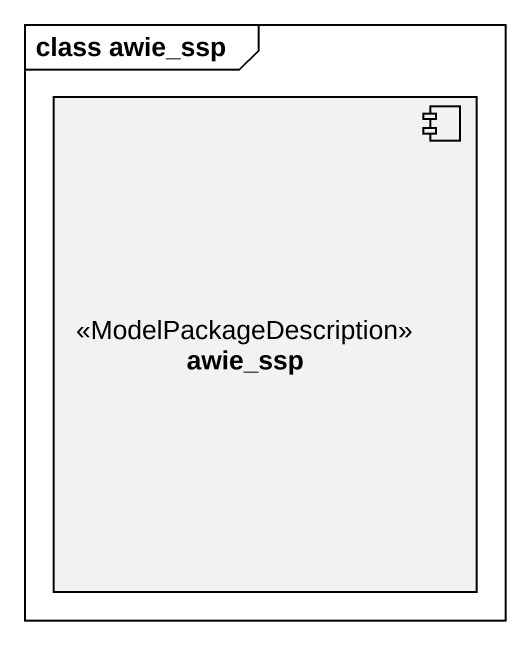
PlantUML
@startuml
mainframe class awie_ssp
component awie_ssp <<ModelPackageDescription>>
@enduml
